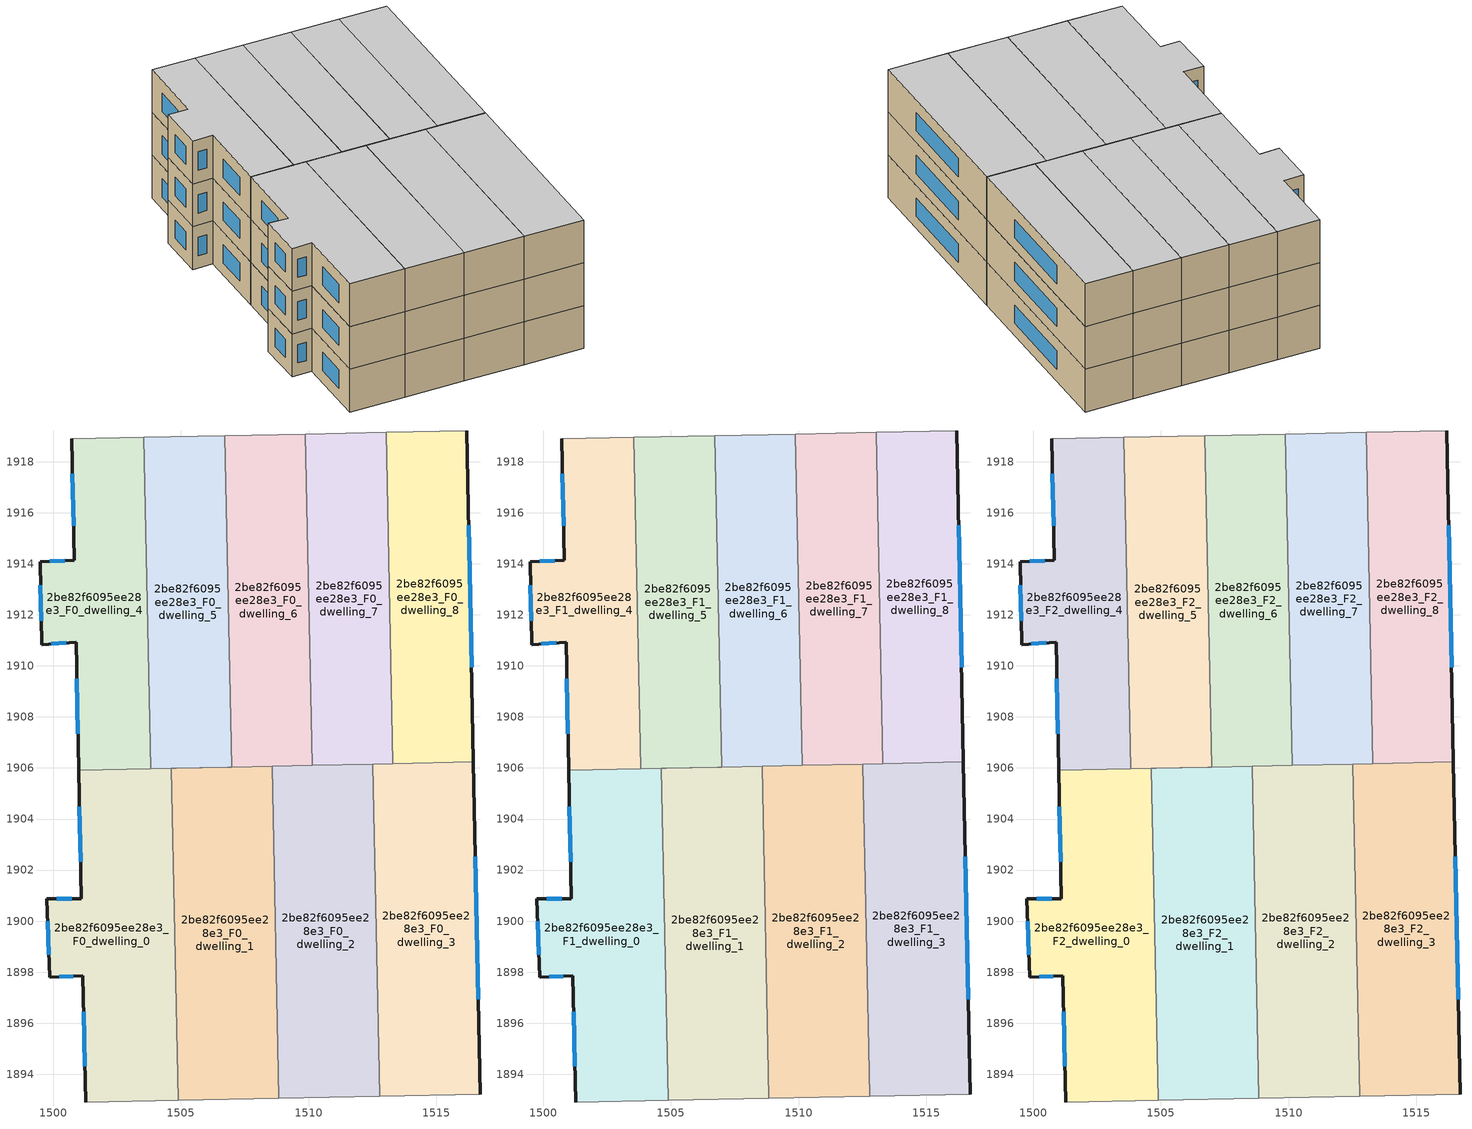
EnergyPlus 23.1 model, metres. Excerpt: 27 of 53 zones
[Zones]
2be82f6095ee28e3_F0_dwelling_0
 floor ground (EU_floor_Construction): 1506.82,1906.03 1504.62,1905.99 1504.9,1892.98 1501.26,1892.9 1501.16,1897.87 1499.85,1897.8 1499.75,1900.88 1501.1,1900.88 1500.99,1905.91 z0
 wall outside (EU_wall_Construction): 1500.99,1905.91 1501.1,1900.88 1499.75,1900.88 1499.85,1897.8 1501.16,1897.87 1501.26,1892.9 z0:3
 wall to 2be82f6095ee28e3_F0_dwelling_1 (EU_wall_Construction): 1504.9,1892.98 1504.62,1905.99 1506.82,1906.03 z0:3
 wall adiabatic (EU_wall_Construction): 1501.26,1892.9 1504.9,1892.98 z0:3
 wall to 2be82f6095ee28e3_F0_dwelling_5 (EU_wall_Construction): 1506.82,1906.03 1503.82,1905.97 z0:3
 wall to 2be82f6095ee28e3_F0_dwelling_4 (EU_wall_Construction): 1503.82,1905.97 1500.99,1905.91 z0:3
 window (EU_Window_Construction): 1500.71,1900.88 1500.13,1900.88 / 1501.02,1904.47 1501.07,1902.32 / 1501.19,1896.45 1501.23,1894.32 / 1500.23,1897.82 1500.79,1897.85 / 1499.78,1900 1499.82,1898.68 z0.86:2.14
2be82f6095ee28e3_F0_dwelling_1
 floor ground (EU_floor_Construction): 1508.57,1906.07 1508.84,1893.06 1504.9,1892.98 1504.62,1905.99 z0
 wall to 2be82f6095ee28e3_F0_dwelling_2 (EU_wall_Construction): 1508.84,1893.06 1508.57,1906.07 z0:3
 wall adiabatic (EU_wall_Construction): 1504.9,1892.98 1508.84,1893.06 z0:3
 wall to 2be82f6095ee28e3_F0_dwelling_6 (EU_wall_Construction): 1508.57,1906.07 1506.98,1906.04 z0:3
 wall to 2be82f6095ee28e3_F0_dwelling_5 (EU_wall_Construction): 1506.98,1906.04 1506.82,1906.03 z0:3
2be82f6095ee28e3_F0_dwelling_2
 floor ground (EU_floor_Construction): 1512.51,1906.15 1512.78,1893.14 1508.84,1893.06 1508.57,1906.07 z0
 wall to 2be82f6095ee28e3_F0_dwelling_3 (EU_wall_Construction): 1512.78,1893.14 1512.51,1906.15 z0:3
 wall adiabatic (EU_wall_Construction): 1508.84,1893.06 1512.78,1893.14 z0:3
 wall to 2be82f6095ee28e3_F0_dwelling_7 (EU_wall_Construction): 1512.51,1906.15 1510.14,1906.1 z0:3
 wall to 2be82f6095ee28e3_F0_dwelling_6 (EU_wall_Construction): 1510.14,1906.1 1508.57,1906.07 z0:3
2be82f6095ee28e3_F0_dwelling_3
 floor ground (EU_floor_Construction): 1516.46,1906.23 1516.72,1893.22 1512.78,1893.14 1512.51,1906.15 z0
 wall outside (EU_wall_Construction): 1516.72,1893.22 1516.46,1906.23 z0:3
 wall adiabatic (EU_wall_Construction): 1512.78,1893.14 1516.72,1893.22 z0:3
 wall to 2be82f6095ee28e3_F0_dwelling_8 (EU_wall_Construction): 1516.46,1906.23 1513.31,1906.17 z0:3
 wall to 2be82f6095ee28e3_F0_dwelling_7 (EU_wall_Construction): 1513.31,1906.17 1512.51,1906.15 z0:3
 window (EU_Window_Construction): 1516.64,1896.94 1516.53,1902.52 z0.86:2.14
2be82f6095ee28e3_F0_dwelling_4
 floor ground (EU_floor_Construction): 1503.55,1918.95 1503.82,1905.97 1500.99,1905.91 1500.89,1910.93 1499.54,1910.83 1499.48,1914.08 1500.82,1914.13 1500.72,1918.89 z0
 wall outside (EU_wall_Construction): 1500.72,1918.89 1500.82,1914.13 1499.48,1914.08 1499.54,1910.83 1500.89,1910.93 1500.99,1905.91 z0:3
 wall adiabatic (EU_wall_Construction): 1503.55,1918.95 1500.72,1918.89 z0:3
 wall to 2be82f6095ee28e3_F0_dwelling_5 (EU_wall_Construction): 1503.82,1905.97 1503.55,1918.95 z0:3
 window (EU_Window_Construction): 1499.49,1913.15 1499.52,1911.76 / 1500.44,1914.11 1499.86,1914.09 / 1500.75,1917.53 1500.79,1915.49 / 1500.92,1909.5 1500.96,1907.35 / 1499.93,1910.86 1500.5,1910.9 z0.86:2.14
2be82f6095ee28e3_F0_dwelling_5
 floor ground (EU_floor_Construction): 1506.71,1919.02 1506.98,1906.04 1503.82,1905.97 1503.55,1918.95 z0
 wall to 2be82f6095ee28e3_F0_dwelling_6 (EU_wall_Construction): 1506.98,1906.04 1506.71,1919.02 z0:3
 wall adiabatic (EU_wall_Construction): 1506.71,1919.02 1503.55,1918.95 z0:3
2be82f6095ee28e3_F0_dwelling_6
 floor ground (EU_floor_Construction): 1509.87,1919.08 1510.14,1906.1 1506.98,1906.04 1506.71,1919.02 z0
 wall to 2be82f6095ee28e3_F0_dwelling_7 (EU_wall_Construction): 1510.14,1906.1 1509.87,1919.08 z0:3
 wall adiabatic (EU_wall_Construction): 1509.87,1919.08 1506.71,1919.02 z0:3
2be82f6095ee28e3_F0_dwelling_7
 floor ground (EU_floor_Construction): 1513.04,1919.15 1513.31,1906.17 1510.14,1906.1 1509.87,1919.08 z0
 wall to 2be82f6095ee28e3_F0_dwelling_8 (EU_wall_Construction): 1513.31,1906.17 1513.04,1919.15 z0:3
 wall adiabatic (EU_wall_Construction): 1513.04,1919.15 1509.87,1919.08 z0:3
2be82f6095ee28e3_F0_dwelling_8
 floor ground (EU_floor_Construction): 1516.21,1919.21 1516.46,1906.23 1513.31,1906.17 1513.04,1919.15 z0
 wall outside (EU_wall_Construction): 1516.46,1906.23 1516.21,1919.21 z0:3
 wall adiabatic (EU_wall_Construction): 1516.21,1919.21 1513.04,1919.15 z0:3
 window (EU_Window_Construction): 1516.39,1909.94 1516.28,1915.5 z0.86:2.14
2be82f6095ee28e3_F1_dwelling_0
 floor to 2be82f6095ee28e3_F0_dwelling_0 (EU_floor_Construction): 1506.82,1906.03 1504.62,1905.99 1504.9,1892.98 1501.26,1892.9 1501.16,1897.87 1499.85,1897.8 1499.75,1900.88 1501.1,1900.88 1500.99,1905.91 z3
 wall outside (EU_wall_Construction): 1500.99,1905.91 1501.1,1900.88 1499.75,1900.88 1499.85,1897.8 1501.16,1897.87 1501.26,1892.9 z3:6
 wall to 2be82f6095ee28e3_F1_dwelling_1 (EU_wall_Construction): 1504.9,1892.98 1504.62,1905.99 1506.82,1906.03 z3:6
 wall adiabatic (EU_wall_Construction): 1501.26,1892.9 1504.9,1892.98 z3:6
 wall to 2be82f6095ee28e3_F1_dwelling_5 (EU_wall_Construction): 1506.82,1906.03 1503.82,1905.97 z3:6
 wall to 2be82f6095ee28e3_F1_dwelling_4 (EU_wall_Construction): 1503.82,1905.97 1500.99,1905.91 z3:6
 window (EU_Window_Construction): 1500.71,1900.88 1500.13,1900.88 / 1501.02,1904.47 1501.07,1902.32 / 1501.19,1896.45 1501.23,1894.32 / 1500.23,1897.82 1500.79,1897.85 / 1499.78,1900 1499.82,1898.68 z3.86:5.14
2be82f6095ee28e3_F1_dwelling_1
 floor to 2be82f6095ee28e3_F0_dwelling_1 (EU_floor_Construction): 1508.57,1906.07 1508.84,1893.06 1504.9,1892.98 1504.62,1905.99 z3
 wall to 2be82f6095ee28e3_F1_dwelling_2 (EU_wall_Construction): 1508.84,1893.06 1508.57,1906.07 z3:6
 wall adiabatic (EU_wall_Construction): 1504.9,1892.98 1508.84,1893.06 z3:6
 wall to 2be82f6095ee28e3_F1_dwelling_6 (EU_wall_Construction): 1508.57,1906.07 1506.98,1906.04 z3:6
 wall to 2be82f6095ee28e3_F1_dwelling_5 (EU_wall_Construction): 1506.98,1906.04 1506.82,1906.03 z3:6
2be82f6095ee28e3_F1_dwelling_2
 floor to 2be82f6095ee28e3_F0_dwelling_2 (EU_floor_Construction): 1512.51,1906.15 1512.78,1893.14 1508.84,1893.06 1508.57,1906.07 z3
 wall to 2be82f6095ee28e3_F1_dwelling_3 (EU_wall_Construction): 1512.78,1893.14 1512.51,1906.15 z3:6
 wall adiabatic (EU_wall_Construction): 1508.84,1893.06 1512.78,1893.14 z3:6
 wall to 2be82f6095ee28e3_F1_dwelling_7 (EU_wall_Construction): 1512.51,1906.15 1510.14,1906.1 z3:6
 wall to 2be82f6095ee28e3_F1_dwelling_6 (EU_wall_Construction): 1510.14,1906.1 1508.57,1906.07 z3:6
2be82f6095ee28e3_F1_dwelling_3
 floor to 2be82f6095ee28e3_F0_dwelling_3 (EU_floor_Construction): 1516.46,1906.23 1516.72,1893.22 1512.78,1893.14 1512.51,1906.15 z3
 wall outside (EU_wall_Construction): 1516.72,1893.22 1516.46,1906.23 z3:6
 wall adiabatic (EU_wall_Construction): 1512.78,1893.14 1516.72,1893.22 z3:6
 wall to 2be82f6095ee28e3_F1_dwelling_8 (EU_wall_Construction): 1516.46,1906.23 1513.31,1906.17 z3:6
 wall to 2be82f6095ee28e3_F1_dwelling_7 (EU_wall_Construction): 1513.31,1906.17 1512.51,1906.15 z3:6
 window (EU_Window_Construction): 1516.64,1896.94 1516.53,1902.52 z3.86:5.14
2be82f6095ee28e3_F1_dwelling_4
 floor to 2be82f6095ee28e3_F0_dwelling_4 (EU_floor_Construction): 1503.55,1918.95 1503.82,1905.97 1500.99,1905.91 1500.89,1910.93 1499.54,1910.83 1499.48,1914.08 1500.82,1914.13 1500.72,1918.89 z3
 wall outside (EU_wall_Construction): 1500.72,1918.89 1500.82,1914.13 1499.48,1914.08 1499.54,1910.83 1500.89,1910.93 1500.99,1905.91 z3:6
 wall adiabatic (EU_wall_Construction): 1503.55,1918.95 1500.72,1918.89 z3:6
 wall to 2be82f6095ee28e3_F1_dwelling_5 (EU_wall_Construction): 1503.82,1905.97 1503.55,1918.95 z3:6
 window (EU_Window_Construction): 1499.49,1913.15 1499.52,1911.76 / 1500.44,1914.11 1499.86,1914.09 / 1500.75,1917.53 1500.79,1915.49 / 1500.92,1909.5 1500.96,1907.35 / 1499.93,1910.86 1500.5,1910.9 z3.86:5.14
2be82f6095ee28e3_F1_dwelling_5
 floor to 2be82f6095ee28e3_F0_dwelling_5 (EU_floor_Construction): 1506.71,1919.02 1506.98,1906.04 1503.82,1905.97 1503.55,1918.95 z3
 wall to 2be82f6095ee28e3_F1_dwelling_6 (EU_wall_Construction): 1506.98,1906.04 1506.71,1919.02 z3:6
 wall adiabatic (EU_wall_Construction): 1506.71,1919.02 1503.55,1918.95 z3:6
2be82f6095ee28e3_F1_dwelling_6
 floor to 2be82f6095ee28e3_F0_dwelling_6 (EU_floor_Construction): 1509.87,1919.08 1510.14,1906.1 1506.98,1906.04 1506.71,1919.02 z3
 wall to 2be82f6095ee28e3_F1_dwelling_7 (EU_wall_Construction): 1510.14,1906.1 1509.87,1919.08 z3:6
 wall adiabatic (EU_wall_Construction): 1509.87,1919.08 1506.71,1919.02 z3:6
2be82f6095ee28e3_F1_dwelling_7
 floor to 2be82f6095ee28e3_F0_dwelling_7 (EU_floor_Construction): 1513.04,1919.15 1513.31,1906.17 1510.14,1906.1 1509.87,1919.08 z3
 wall to 2be82f6095ee28e3_F1_dwelling_8 (EU_wall_Construction): 1513.31,1906.17 1513.04,1919.15 z3:6
 wall adiabatic (EU_wall_Construction): 1513.04,1919.15 1509.87,1919.08 z3:6
2be82f6095ee28e3_F1_dwelling_8
 floor to 2be82f6095ee28e3_F0_dwelling_8 (EU_floor_Construction): 1516.21,1919.21 1516.46,1906.23 1513.31,1906.17 1513.04,1919.15 z3
 wall outside (EU_wall_Construction): 1516.46,1906.23 1516.21,1919.21 z3:6
 wall adiabatic (EU_wall_Construction): 1516.21,1919.21 1513.04,1919.15 z3:6
 window (EU_Window_Construction): 1516.39,1909.94 1516.28,1915.5 z3.86:5.14
2be82f6095ee28e3_F2_dwelling_0
 floor to 2be82f6095ee28e3_F1_dwelling_0 (EU_floor_Construction): 1506.82,1906.03 1504.62,1905.99 1504.9,1892.98 1501.26,1892.9 1501.16,1897.87 1499.85,1897.8 1499.75,1900.88 1501.1,1900.88 1500.99,1905.91 z6
 wall outside (EU_wall_Construction): 1500.99,1905.91 1501.1,1900.88 1499.75,1900.88 1499.85,1897.8 1501.16,1897.87 1501.26,1892.9 z6:9
 wall to 2be82f6095ee28e3_F2_dwelling_1 (EU_wall_Construction): 1504.9,1892.98 1504.62,1905.99 1506.82,1906.03 z6:9
 wall adiabatic (EU_wall_Construction): 1501.26,1892.9 1504.9,1892.98 z6:9
 wall to 2be82f6095ee28e3_F2_dwelling_5 (EU_wall_Construction): 1506.82,1906.03 1503.82,1905.97 z6:9
 wall to 2be82f6095ee28e3_F2_dwelling_4 (EU_wall_Construction): 1503.82,1905.97 1500.99,1905.91 z6:9
 window (EU_Window_Construction): 1500.71,1900.88 1500.13,1900.88 / 1501.02,1904.47 1501.07,1902.32 / 1501.19,1896.45 1501.23,1894.32 / 1500.23,1897.82 1500.79,1897.85 / 1499.78,1900 1499.82,1898.68 z6.86:8.14
 ceiling to 2be82f6095ee28e3_F3_dwelling_0 (EU_floor_Construction): 1504.9,1892.98 1504.62,1905.99 1506.82,1906.03 1500.99,1905.91 1501.1,1900.88 1499.75,1900.88 1499.85,1897.8 1501.16,1897.87 1501.26,1892.9 z9
2be82f6095ee28e3_F2_dwelling_1
 floor to 2be82f6095ee28e3_F1_dwelling_1 (EU_floor_Construction): 1508.57,1906.07 1508.84,1893.06 1504.9,1892.98 1504.62,1905.99 z6
 wall to 2be82f6095ee28e3_F2_dwelling_2 (EU_wall_Construction): 1508.84,1893.06 1508.57,1906.07 z6:9
 wall adiabatic (EU_wall_Construction): 1504.9,1892.98 1508.84,1893.06 z6:9
 wall to 2be82f6095ee28e3_F2_dwelling_6 (EU_wall_Construction): 1508.57,1906.07 1506.98,1906.04 z6:9
 wall to 2be82f6095ee28e3_F2_dwelling_5 (EU_wall_Construction): 1506.98,1906.04 1506.82,1906.03 z6:9
 ceiling to 2be82f6095ee28e3_F3_dwelling_1 (EU_floor_Construction): 1508.84,1893.06 1508.57,1906.07 1504.62,1905.99 1504.9,1892.98 z9
2be82f6095ee28e3_F2_dwelling_2
 floor to 2be82f6095ee28e3_F1_dwelling_2 (EU_floor_Construction): 1512.51,1906.15 1512.78,1893.14 1508.84,1893.06 1508.57,1906.07 z6
 wall to 2be82f6095ee28e3_F2_dwelling_3 (EU_wall_Construction): 1512.78,1893.14 1512.51,1906.15 z6:9
 wall adiabatic (EU_wall_Construction): 1508.84,1893.06 1512.78,1893.14 z6:9
 wall to 2be82f6095ee28e3_F2_dwelling_7 (EU_wall_Construction): 1512.51,1906.15 1510.14,1906.1 z6:9
 wall to 2be82f6095ee28e3_F2_dwelling_6 (EU_wall_Construction): 1510.14,1906.1 1508.57,1906.07 z6:9
 ceiling to 2be82f6095ee28e3_F3_dwelling_2 (EU_floor_Construction): 1512.78,1893.14 1512.51,1906.15 1508.57,1906.07 1508.84,1893.06 z9
2be82f6095ee28e3_F2_dwelling_3
 floor to 2be82f6095ee28e3_F1_dwelling_3 (EU_floor_Construction): 1516.46,1906.23 1516.72,1893.22 1512.78,1893.14 1512.51,1906.15 z6
 wall outside (EU_wall_Construction): 1516.72,1893.22 1516.46,1906.23 z6:9
 wall adiabatic (EU_wall_Construction): 1512.78,1893.14 1516.72,1893.22 z6:9
 wall to 2be82f6095ee28e3_F2_dwelling_8 (EU_wall_Construction): 1516.46,1906.23 1513.31,1906.17 z6:9
 wall to 2be82f6095ee28e3_F2_dwelling_7 (EU_wall_Construction): 1513.31,1906.17 1512.51,1906.15 z6:9
 window (EU_Window_Construction): 1516.64,1896.94 1516.53,1902.52 z6.86:8.14
 ceiling to 2be82f6095ee28e3_F3_dwelling_3 (EU_floor_Construction): 1516.72,1893.22 1516.46,1906.23 1512.51,1906.15 1512.78,1893.14 z9
2be82f6095ee28e3_F2_dwelling_4
 floor to 2be82f6095ee28e3_F1_dwelling_4 (EU_floor_Construction): 1503.55,1918.95 1503.82,1905.97 1500.99,1905.91 1500.89,1910.93 1499.54,1910.83 1499.48,1914.08 1500.82,1914.13 1500.72,1918.89 z6
 wall outside (EU_wall_Construction): 1500.72,1918.89 1500.82,1914.13 1499.48,1914.08 1499.54,1910.83 1500.89,1910.93 1500.99,1905.91 z6:9
 wall adiabatic (EU_wall_Construction): 1503.55,1918.95 1500.72,1918.89 z6:9
 wall to 2be82f6095ee28e3_F2_dwelling_5 (EU_wall_Construction): 1503.82,1905.97 1503.55,1918.95 z6:9
 window (EU_Window_Construction): 1499.49,1913.15 1499.52,1911.76 / 1500.44,1914.11 1499.86,1914.09 / 1500.75,1917.53 1500.79,1915.49 / 1500.92,1909.5 1500.96,1907.35 / 1499.93,1910.86 1500.5,1910.9 z6.86:8.14
 ceiling to 2be82f6095ee28e3_F3_dwelling_4 (EU_floor_Construction): 1503.82,1905.97 1503.55,1918.95 1500.72,1918.89 1500.82,1914.13 1499.48,1914.08 1499.54,1910.83 1500.89,1910.93 1500.99,1905.91 z9
2be82f6095ee28e3_F2_dwelling_5
 floor to 2be82f6095ee28e3_F1_dwelling_5 (EU_floor_Construction): 1506.71,1919.02 1506.98,1906.04 1503.82,1905.97 1503.55,1918.95 z6
 wall to 2be82f6095ee28e3_F2_dwelling_6 (EU_wall_Construction): 1506.98,1906.04 1506.71,1919.02 z6:9
 wall adiabatic (EU_wall_Construction): 1506.71,1919.02 1503.55,1918.95 z6:9
 ceiling to 2be82f6095ee28e3_F3_dwelling_5 (EU_floor_Construction): 1506.98,1906.04 1506.71,1919.02 1503.55,1918.95 1503.82,1905.97 z9
2be82f6095ee28e3_F2_dwelling_6
 floor to 2be82f6095ee28e3_F1_dwelling_6 (EU_floor_Construction): 1509.87,1919.08 1510.14,1906.1 1506.98,1906.04 1506.71,1919.02 z6
 wall to 2be82f6095ee28e3_F2_dwelling_7 (EU_wall_Construction): 1510.14,1906.1 1509.87,1919.08 z6:9
 wall adiabatic (EU_wall_Construction): 1509.87,1919.08 1506.71,1919.02 z6:9
 ceiling to 2be82f6095ee28e3_F3_dwelling_6 (EU_floor_Construction): 1510.14,1906.1 1509.87,1919.08 1506.71,1919.02 1506.98,1906.04 z9
2be82f6095ee28e3_F2_dwelling_7
 floor to 2be82f6095ee28e3_F1_dwelling_7 (EU_floor_Construction): 1513.04,1919.15 1513.31,1906.17 1510.14,1906.1 1509.87,1919.08 z6
 wall to 2be82f6095ee28e3_F2_dwelling_8 (EU_wall_Construction): 1513.31,1906.17 1513.04,1919.15 z6:9
 wall adiabatic (EU_wall_Construction): 1513.04,1919.15 1509.87,1919.08 z6:9
 ceiling to 2be82f6095ee28e3_F3_dwelling_7 (EU_floor_Construction): 1513.31,1906.17 1513.04,1919.15 1509.87,1919.08 1510.14,1906.1 z9
2be82f6095ee28e3_F2_dwelling_8
 floor to 2be82f6095ee28e3_F1_dwelling_8 (EU_floor_Construction): 1516.21,1919.21 1516.46,1906.23 1513.31,1906.17 1513.04,1919.15 z6
 wall outside (EU_wall_Construction): 1516.46,1906.23 1516.21,1919.21 z6:9
 wall adiabatic (EU_wall_Construction): 1516.21,1919.21 1513.04,1919.15 z6:9
 window (EU_Window_Construction): 1516.39,1909.94 1516.28,1915.5 z6.86:8.14
 ceiling to 2be82f6095ee28e3_F3_dwelling_8 (EU_floor_Construction): 1516.46,1906.23 1516.21,1919.21 1513.04,1919.15 1513.31,1906.17 z9
[Building]
EU S2 Campaign: North Axis=0; Terrain=City; Solar Distribution=FullExterior
[Site:Location]
Helsinki-Vantaa.AP: Latitude=60.317; Longitude=24.963; Time Zone=2; Elevation=54.6
[SizingPeriod:WeatherFileDays]
AnnualSizingPeriod: Begin Month=1; Begin Day of Month=1; End Month=12; End Day of Month=31; Day of Week for Start Day=Monday; Use Weather File Daylight Saving Period=No; Use Weather File Rain and Snow Indicators=No
[MATERIAL]
EU_InternalMass_Material: Roughness=MediumRough; Thickness=0.1; Conductivity=1; Density=1800; Specific Heat=900; Thermal Absorptance=0.9; Solar Absorptance=0.7; Visible Absorptance=0.7
[MATERIAL:NOMASS] Roughness=MediumRough; Thermal Absorptance=0.9; Solar Absorptance=0.7; Visible Absorptance=0.7
Name | Thermal Resistance
EU_wall_NoMass | 1.10183
EU_floor_NoMass | 1.70606
[WINDOWMATERIAL:SIMPLEGLAZINGSYSTEM]
EU_Window_SimpleGlazing: UFactor=3.11035; Solar Heat Gain Coefficient=0.8; Visible Transmittance=0.8
[CONSTRUCTION]
EU_wall_Construction: EU_wall_NoMass
EU_floor_Construction: EU_floor_NoMass
EU_Window_Construction: EU_Window_SimpleGlazing
EU_InternalMass_Construction: EU_InternalMass_Material
[ZONE] Type=1; Multiplier=1; Ceiling Height=autocalculate; Floor Area=autocalculate; Part of Total Floor Area=Yes
Name | Volume
2be82f6095ee28e3_F0_dwelling_0; 2be82f6095ee28e3_F1_dwelling_0; 2be82f6095ee28e3_F2_dwelling_0 | 153.947
2be82f6095ee28e3_F0_dwelling_1; 2be82f6095ee28e3_F1_dwelling_1; 2be82f6095ee28e3_F2_dwelling_1; 2be82f6095ee28e3_F0_dwelling_2; 2be82f6095ee28e3_F1_dwelling_2; 2be82f6095ee28e3_F2_dwelling_2 | 153.962
2be82f6095ee28e3_F0_dwelling_3; 2be82f6095ee28e3_F1_dwelling_3; 2be82f6095ee28e3_F2_dwelling_3 | 153.961
2be82f6095ee28e3_F0_dwelling_4; 2be82f6095ee28e3_F1_dwelling_4; 2be82f6095ee28e3_F2_dwelling_4 | 123.173
2be82f6095ee28e3_F0_dwelling_5; 2be82f6095ee28e3_F1_dwelling_5; 2be82f6095ee28e3_F2_dwelling_5; 2be82f6095ee28e3_F0_dwelling_6; 2be82f6095ee28e3_F1_dwelling_6; 2be82f6095ee28e3_F2_dwelling_6 | 123.167
2be82f6095ee28e3_F0_dwelling_7; 2be82f6095ee28e3_F1_dwelling_7; 2be82f6095ee28e3_F2_dwelling_7 | 123.163
2be82f6095ee28e3_F0_dwelling_8; 2be82f6095ee28e3_F1_dwelling_8; 2be82f6095ee28e3_F2_dwelling_8 | 123.186
[INTERNALMASS] Construction=EU_InternalMass_Construction
Name | Zone or ZoneList | Surface Area
2be82f6095ee28e3_F0_dwelling_0_EU_InternalMass | 2be82f6095ee28e3_F0_dwelling_0 | 51.3167
2be82f6095ee28e3_F0_dwelling_1_EU_InternalMass | 2be82f6095ee28e3_F0_dwelling_1 | 51.3207
2be82f6095ee28e3_F0_dwelling_2_EU_InternalMass | 2be82f6095ee28e3_F0_dwelling_2 | 51.3207
2be82f6095ee28e3_F0_dwelling_3_EU_InternalMass | 2be82f6095ee28e3_F0_dwelling_3 | 51.32
2be82f6095ee28e3_F0_dwelling_4_EU_InternalMass | 2be82f6095ee28e3_F0_dwelling_4 | 41.0574
2be82f6095ee28e3_F0_dwelling_5_EU_InternalMass | 2be82f6095ee28e3_F0_dwelling_5 | 41.0557
2be82f6095ee28e3_F0_dwelling_6_EU_InternalMass | 2be82f6095ee28e3_F0_dwelling_6 | 41.0557
2be82f6095ee28e3_F0_dwelling_7_EU_InternalMass | 2be82f6095ee28e3_F0_dwelling_7 | 41.0543
2be82f6095ee28e3_F0_dwelling_8_EU_InternalMass | 2be82f6095ee28e3_F0_dwelling_8 | 41.0617
2be82f6095ee28e3_F1_dwelling_0_EU_InternalMass | 2be82f6095ee28e3_F1_dwelling_0 | 51.3167
2be82f6095ee28e3_F1_dwelling_1_EU_InternalMass | 2be82f6095ee28e3_F1_dwelling_1 | 51.3207
2be82f6095ee28e3_F1_dwelling_2_EU_InternalMass | 2be82f6095ee28e3_F1_dwelling_2 | 51.3207
2be82f6095ee28e3_F1_dwelling_3_EU_InternalMass | 2be82f6095ee28e3_F1_dwelling_3 | 51.32
2be82f6095ee28e3_F1_dwelling_4_EU_InternalMass | 2be82f6095ee28e3_F1_dwelling_4 | 41.0574
2be82f6095ee28e3_F1_dwelling_5_EU_InternalMass | 2be82f6095ee28e3_F1_dwelling_5 | 41.0557
2be82f6095ee28e3_F1_dwelling_6_EU_InternalMass | 2be82f6095ee28e3_F1_dwelling_6 | 41.0557
2be82f6095ee28e3_F1_dwelling_7_EU_InternalMass | 2be82f6095ee28e3_F1_dwelling_7 | 41.0543
2be82f6095ee28e3_F1_dwelling_8_EU_InternalMass | 2be82f6095ee28e3_F1_dwelling_8 | 41.0617
2be82f6095ee28e3_F2_dwelling_0_EU_InternalMass | 2be82f6095ee28e3_F2_dwelling_0 | 51.3167
2be82f6095ee28e3_F2_dwelling_1_EU_InternalMass | 2be82f6095ee28e3_F2_dwelling_1 | 51.3207
2be82f6095ee28e3_F2_dwelling_2_EU_InternalMass | 2be82f6095ee28e3_F2_dwelling_2 | 51.3207
2be82f6095ee28e3_F2_dwelling_3_EU_InternalMass | 2be82f6095ee28e3_F2_dwelling_3 | 51.32
2be82f6095ee28e3_F2_dwelling_4_EU_InternalMass | 2be82f6095ee28e3_F2_dwelling_4 | 41.0574
2be82f6095ee28e3_F2_dwelling_5_EU_InternalMass | 2be82f6095ee28e3_F2_dwelling_5 | 41.0557
2be82f6095ee28e3_F2_dwelling_6_EU_InternalMass | 2be82f6095ee28e3_F2_dwelling_6 | 41.0557
2be82f6095ee28e3_F2_dwelling_7_EU_InternalMass | 2be82f6095ee28e3_F2_dwelling_7 | 41.0543
2be82f6095ee28e3_F2_dwelling_8_EU_InternalMass | 2be82f6095ee28e3_F2_dwelling_8 | 41.0617
[OTHEREQUIPMENT] Fuel Type=Electricity; Design Level Calculation Method=Watts/Area; Power per Zone Floor Area=1; Fraction Latent=0; Fraction Radiant=0; Fraction Lost=0; Carbon Dioxide Generation Rate=0; EndUse Subcategory=EU_Step8_InternalGains
Name | Zone or ZoneList or Space or SpaceList | Schedule
EU_Step8_InternalGain_2be82f6095ee28e3_F0_dwelling_0_f000 | 2be82f6095ee28e3_F0_dwelling_0 | EU_Step8_GainSchedule_2be82f6095ee28e3_F0_dwelling_0_f000
EU_Step8_InternalGain_2be82f6095ee28e3_F0_dwelling_1_f000 | 2be82f6095ee28e3_F0_dwelling_1 | EU_Step8_GainSchedule_2be82f6095ee28e3_F0_dwelling_1_f000
EU_Step8_InternalGain_2be82f6095ee28e3_F0_dwelling_2_f000 | 2be82f6095ee28e3_F0_dwelling_2 | EU_Step8_GainSchedule_2be82f6095ee28e3_F0_dwelling_2_f000
EU_Step8_InternalGain_2be82f6095ee28e3_F0_dwelling_3_f000 | 2be82f6095ee28e3_F0_dwelling_3 | EU_Step8_GainSchedule_2be82f6095ee28e3_F0_dwelling_3_f000
EU_Step8_InternalGain_2be82f6095ee28e3_F0_dwelling_4_f000 | 2be82f6095ee28e3_F0_dwelling_4 | EU_Step8_GainSchedule_2be82f6095ee28e3_F0_dwelling_4_f000
EU_Step8_InternalGain_2be82f6095ee28e3_F0_dwelling_5_f000 | 2be82f6095ee28e3_F0_dwelling_5 | EU_Step8_GainSchedule_2be82f6095ee28e3_F0_dwelling_5_f000
EU_Step8_InternalGain_2be82f6095ee28e3_F0_dwelling_6_f000 | 2be82f6095ee28e3_F0_dwelling_6 | EU_Step8_GainSchedule_2be82f6095ee28e3_F0_dwelling_6_f000
EU_Step8_InternalGain_2be82f6095ee28e3_F0_dwelling_7_f000 | 2be82f6095ee28e3_F0_dwelling_7 | EU_Step8_GainSchedule_2be82f6095ee28e3_F0_dwelling_7_f000
EU_Step8_InternalGain_2be82f6095ee28e3_F0_dwelling_8_f000 | 2be82f6095ee28e3_F0_dwelling_8 | EU_Step8_GainSchedule_2be82f6095ee28e3_F0_dwelling_8_f000
EU_Step8_InternalGain_2be82f6095ee28e3_F1_dwelling_0_f000 | 2be82f6095ee28e3_F1_dwelling_0 | EU_Step8_GainSchedule_2be82f6095ee28e3_F1_dwelling_0_f000
EU_Step8_InternalGain_2be82f6095ee28e3_F1_dwelling_1_f000 | 2be82f6095ee28e3_F1_dwelling_1 | EU_Step8_GainSchedule_2be82f6095ee28e3_F1_dwelling_1_f000
EU_Step8_InternalGain_2be82f6095ee28e3_F1_dwelling_2_f000 | 2be82f6095ee28e3_F1_dwelling_2 | EU_Step8_GainSchedule_2be82f6095ee28e3_F1_dwelling_2_f000
EU_Step8_InternalGain_2be82f6095ee28e3_F1_dwelling_3_f000 | 2be82f6095ee28e3_F1_dwelling_3 | EU_Step8_GainSchedule_2be82f6095ee28e3_F1_dwelling_3_f000
EU_Step8_InternalGain_2be82f6095ee28e3_F1_dwelling_4_f000 | 2be82f6095ee28e3_F1_dwelling_4 | EU_Step8_GainSchedule_2be82f6095ee28e3_F1_dwelling_4_f000
EU_Step8_InternalGain_2be82f6095ee28e3_F1_dwelling_5_f000 | 2be82f6095ee28e3_F1_dwelling_5 | EU_Step8_GainSchedule_2be82f6095ee28e3_F1_dwelling_5_f000
EU_Step8_InternalGain_2be82f6095ee28e3_F1_dwelling_6_f000 | 2be82f6095ee28e3_F1_dwelling_6 | EU_Step8_GainSchedule_2be82f6095ee28e3_F1_dwelling_6_f000
EU_Step8_InternalGain_2be82f6095ee28e3_F1_dwelling_7_f000 | 2be82f6095ee28e3_F1_dwelling_7 | EU_Step8_GainSchedule_2be82f6095ee28e3_F1_dwelling_7_f000
EU_Step8_InternalGain_2be82f6095ee28e3_F1_dwelling_8_f000 | 2be82f6095ee28e3_F1_dwelling_8 | EU_Step8_GainSchedule_2be82f6095ee28e3_F1_dwelling_8_f000
EU_Step8_InternalGain_2be82f6095ee28e3_F2_dwelling_0_f000 | 2be82f6095ee28e3_F2_dwelling_0 | EU_Step8_GainSchedule_2be82f6095ee28e3_F2_dwelling_0_f000
EU_Step8_InternalGain_2be82f6095ee28e3_F2_dwelling_1_f000 | 2be82f6095ee28e3_F2_dwelling_1 | EU_Step8_GainSchedule_2be82f6095ee28e3_F2_dwelling_1_f000
EU_Step8_InternalGain_2be82f6095ee28e3_F2_dwelling_2_f000 | 2be82f6095ee28e3_F2_dwelling_2 | EU_Step8_GainSchedule_2be82f6095ee28e3_F2_dwelling_2_f000
EU_Step8_InternalGain_2be82f6095ee28e3_F2_dwelling_3_f000 | 2be82f6095ee28e3_F2_dwelling_3 | EU_Step8_GainSchedule_2be82f6095ee28e3_F2_dwelling_3_f000
EU_Step8_InternalGain_2be82f6095ee28e3_F2_dwelling_4_f000 | 2be82f6095ee28e3_F2_dwelling_4 | EU_Step8_GainSchedule_2be82f6095ee28e3_F2_dwelling_4_f000
EU_Step8_InternalGain_2be82f6095ee28e3_F2_dwelling_5_f000 | 2be82f6095ee28e3_F2_dwelling_5 | EU_Step8_GainSchedule_2be82f6095ee28e3_F2_dwelling_5_f000
EU_Step8_InternalGain_2be82f6095ee28e3_F2_dwelling_6_f000 | 2be82f6095ee28e3_F2_dwelling_6 | EU_Step8_GainSchedule_2be82f6095ee28e3_F2_dwelling_6_f000
EU_Step8_InternalGain_2be82f6095ee28e3_F2_dwelling_7_f000 | 2be82f6095ee28e3_F2_dwelling_7 | EU_Step8_GainSchedule_2be82f6095ee28e3_F2_dwelling_7_f000
EU_Step8_InternalGain_2be82f6095ee28e3_F2_dwelling_8_f000 | 2be82f6095ee28e3_F2_dwelling_8 | EU_Step8_GainSchedule_2be82f6095ee28e3_F2_dwelling_8_f000
[ZONEVENTILATION:DESIGNFLOWRATE] Schedule=EU_AlwaysOn; Design Flow Rate Calculation Method=AirChanges/Hour; Air Changes per Hour=0.756316; Ventilation Type=Natural; Fan Pressure Rise=0; Fan Total Efficiency=1; Constant Term Coefficient=1; Temperature Term Coefficient=0; Velocity Term Coefficient=0; Velocity Squared Term Coefficient=0; Minimum Indoor Temperature=-100; Maximum Indoor Temperature=100; Delta Temperature=-100; Minimum Outdoor Temperature=-100; Maximum Outdoor Temperature=100; Maximum Wind Speed=40
Name | Zone or ZoneList or Space or SpaceList
EU_ConstantAir_2be82f6095ee28e3_F0_dwelling_0 | 2be82f6095ee28e3_F0_dwelling_0
EU_ConstantAir_2be82f6095ee28e3_F0_dwelling_1 | 2be82f6095ee28e3_F0_dwelling_1
EU_ConstantAir_2be82f6095ee28e3_F0_dwelling_2 | 2be82f6095ee28e3_F0_dwelling_2
EU_ConstantAir_2be82f6095ee28e3_F0_dwelling_3 | 2be82f6095ee28e3_F0_dwelling_3
EU_ConstantAir_2be82f6095ee28e3_F0_dwelling_4 | 2be82f6095ee28e3_F0_dwelling_4
EU_ConstantAir_2be82f6095ee28e3_F0_dwelling_5 | 2be82f6095ee28e3_F0_dwelling_5
EU_ConstantAir_2be82f6095ee28e3_F0_dwelling_6 | 2be82f6095ee28e3_F0_dwelling_6
EU_ConstantAir_2be82f6095ee28e3_F0_dwelling_7 | 2be82f6095ee28e3_F0_dwelling_7
EU_ConstantAir_2be82f6095ee28e3_F0_dwelling_8 | 2be82f6095ee28e3_F0_dwelling_8
EU_ConstantAir_2be82f6095ee28e3_F1_dwelling_0 | 2be82f6095ee28e3_F1_dwelling_0
EU_ConstantAir_2be82f6095ee28e3_F1_dwelling_1 | 2be82f6095ee28e3_F1_dwelling_1
EU_ConstantAir_2be82f6095ee28e3_F1_dwelling_2 | 2be82f6095ee28e3_F1_dwelling_2
EU_ConstantAir_2be82f6095ee28e3_F1_dwelling_3 | 2be82f6095ee28e3_F1_dwelling_3
EU_ConstantAir_2be82f6095ee28e3_F1_dwelling_4 | 2be82f6095ee28e3_F1_dwelling_4
EU_ConstantAir_2be82f6095ee28e3_F1_dwelling_5 | 2be82f6095ee28e3_F1_dwelling_5
EU_ConstantAir_2be82f6095ee28e3_F1_dwelling_6 | 2be82f6095ee28e3_F1_dwelling_6
EU_ConstantAir_2be82f6095ee28e3_F1_dwelling_7 | 2be82f6095ee28e3_F1_dwelling_7
EU_ConstantAir_2be82f6095ee28e3_F1_dwelling_8 | 2be82f6095ee28e3_F1_dwelling_8
EU_ConstantAir_2be82f6095ee28e3_F2_dwelling_0 | 2be82f6095ee28e3_F2_dwelling_0
EU_ConstantAir_2be82f6095ee28e3_F2_dwelling_1 | 2be82f6095ee28e3_F2_dwelling_1
EU_ConstantAir_2be82f6095ee28e3_F2_dwelling_2 | 2be82f6095ee28e3_F2_dwelling_2
EU_ConstantAir_2be82f6095ee28e3_F2_dwelling_3 | 2be82f6095ee28e3_F2_dwelling_3
EU_ConstantAir_2be82f6095ee28e3_F2_dwelling_4 | 2be82f6095ee28e3_F2_dwelling_4
EU_ConstantAir_2be82f6095ee28e3_F2_dwelling_5 | 2be82f6095ee28e3_F2_dwelling_5
EU_ConstantAir_2be82f6095ee28e3_F2_dwelling_6 | 2be82f6095ee28e3_F2_dwelling_6
EU_ConstantAir_2be82f6095ee28e3_F2_dwelling_7 | 2be82f6095ee28e3_F2_dwelling_7
EU_ConstantAir_2be82f6095ee28e3_F2_dwelling_8 | 2be82f6095ee28e3_F2_dwelling_8
[HVACTEMPLATE:THERMOSTAT] Constant Heating Setpoint=20; Constant Cooling Setpoint=50
EU_HeatOnly_2be82f6095ee28e3_F0_dwelling_0; EU_HeatOnly_2be82f6095ee28e3_F0_dwelling_1; EU_HeatOnly_2be82f6095ee28e3_F0_dwelling_2; EU_HeatOnly_2be82f6095ee28e3_F0_dwelling_3; EU_HeatOnly_2be82f6095ee28e3_F0_dwelling_4; EU_HeatOnly_2be82f6095ee28e3_F0_dwelling_5; EU_HeatOnly_2be82f6095ee28e3_F0_dwelling_6; EU_HeatOnly_2be82f6095ee28e3_F0_dwelling_7; EU_HeatOnly_2be82f6095ee28e3_F0_dwelling_8; EU_HeatOnly_2be82f6095ee28e3_F1_dwelling_0; EU_HeatOnly_2be82f6095ee28e3_F1_dwelling_1; EU_HeatOnly_2be82f6095ee28e3_F1_dwelling_2; EU_HeatOnly_2be82f6095ee28e3_F1_dwelling_3; EU_HeatOnly_2be82f6095ee28e3_F1_dwelling_4; EU_HeatOnly_2be82f6095ee28e3_F1_dwelling_5; EU_HeatOnly_2be82f6095ee28e3_F1_dwelling_6; EU_HeatOnly_2be82f6095ee28e3_F1_dwelling_7; EU_HeatOnly_2be82f6095ee28e3_F1_dwelling_8; EU_HeatOnly_2be82f6095ee28e3_F2_dwelling_0; EU_HeatOnly_2be82f6095ee28e3_F2_dwelling_1; EU_HeatOnly_2be82f6095ee28e3_F2_dwelling_2; EU_HeatOnly_2be82f6095ee28e3_F2_dwelling_3; EU_HeatOnly_2be82f6095ee28e3_F2_dwelling_4; EU_HeatOnly_2be82f6095ee28e3_F2_dwelling_5; EU_HeatOnly_2be82f6095ee28e3_F2_dwelling_6; EU_HeatOnly_2be82f6095ee28e3_F2_dwelling_7; EU_HeatOnly_2be82f6095ee28e3_F2_dwelling_8; EU_HeatOnly_2be82f6095ee28e3_F3_dwelling_0; EU_HeatOnly_2be82f6095ee28e3_F3_dwelling_1; EU_HeatOnly_2be82f6095ee28e3_F3_dwelling_2; EU_HeatOnly_2be82f6095ee28e3_F3_dwelling_3; EU_HeatOnly_2be82f6095ee28e3_F3_dwelling_4; EU_HeatOnly_2be82f6095ee28e3_F3_dwelling_5; EU_HeatOnly_2be82f6095ee28e3_F3_dwelling_6; EU_HeatOnly_2be82f6095ee28e3_F3_dwelling_7; EU_HeatOnly_2be82f6095ee28e3_F3_dwelling_8; EU_HeatOnly_2be82f6095ee28e3_F4_dwelling_0; EU_HeatOnly_2be82f6095ee28e3_F4_dwelling_1; EU_HeatOnly_2be82f6095ee28e3_F4_dwelling_2; EU_HeatOnly_2be82f6095ee28e3_F4_dwelling_3; EU_HeatOnly_2be82f6095ee28e3_F4_dwelling_4; EU_HeatOnly_2be82f6095ee28e3_F4_dwelling_5; EU_HeatOnly_2be82f6095ee28e3_F4_dwelling_6; EU_HeatOnly_2be82f6095ee28e3_F4_dwelling_7; EU_HeatOnly_2be82f6095ee28e3_F4_dwelling_8; EU_HeatOnly_2be82f6095ee28e3_F5_dwelling_0; EU_HeatOnly_2be82f6095ee28e3_F5_dwelling_1; EU_HeatOnly_2be82f6095ee28e3_F5_dwelling_2; EU_HeatOnly_2be82f6095ee28e3_F5_dwelling_3; EU_HeatOnly_2be82f6095ee28e3_F5_dwelling_4; EU_HeatOnly_2be82f6095ee28e3_F5_dwelling_5; EU_HeatOnly_2be82f6095ee28e3_F5_dwelling_6; EU_HeatOnly_2be82f6095ee28e3_F5_dwelling_7
[HVACTEMPLATE:ZONE:IDEALLOADSAIRSYSTEM] System Availability Schedule=EU_AlwaysOn; Maximum Heating Supply Air Temperature=50; Minimum Cooling Supply Air Temperature=13; Maximum Heating Supply Air Humidity Ratio=0.0156; Minimum Cooling Supply Air Humidity Ratio=0.0077; Heating Limit=NoLimit; Cooling Limit=NoLimit; Heating Availability Schedule=EU_AlwaysOn; Cooling Availability Schedule=EU_CoolingOff; Dehumidification Control Type=ConstantSensibleHeatRatio; Cooling Sensible Heat Ratio=0.7; Dehumidification Setpoint=60; Humidification Control Type=None; Humidification Setpoint=30; Outdoor Air Method=None; Outdoor Air Flow Rate per Person=0.00944; Outdoor Air Flow Rate per Zone Floor Area=0; Outdoor Air Flow Rate per Zone=0; Demand Controlled Ventilation Type=None; Outdoor Air Economizer Type=NoEconomizer; Heat Recovery Type=None; Sensible Heat Recovery Effectiveness=0.7; Latent Heat Recovery Effectiveness=0.65
Name | Template Thermostat
2be82f6095ee28e3_F0_dwelling_0 | EU_HeatOnly_2be82f6095ee28e3_F0_dwelling_0
2be82f6095ee28e3_F0_dwelling_1 | EU_HeatOnly_2be82f6095ee28e3_F0_dwelling_1
2be82f6095ee28e3_F0_dwelling_2 | EU_HeatOnly_2be82f6095ee28e3_F0_dwelling_2
2be82f6095ee28e3_F0_dwelling_3 | EU_HeatOnly_2be82f6095ee28e3_F0_dwelling_3
2be82f6095ee28e3_F0_dwelling_4 | EU_HeatOnly_2be82f6095ee28e3_F0_dwelling_4
2be82f6095ee28e3_F0_dwelling_5 | EU_HeatOnly_2be82f6095ee28e3_F0_dwelling_5
2be82f6095ee28e3_F0_dwelling_6 | EU_HeatOnly_2be82f6095ee28e3_F0_dwelling_6
2be82f6095ee28e3_F0_dwelling_7 | EU_HeatOnly_2be82f6095ee28e3_F0_dwelling_7
2be82f6095ee28e3_F0_dwelling_8 | EU_HeatOnly_2be82f6095ee28e3_F0_dwelling_8
2be82f6095ee28e3_F1_dwelling_0 | EU_HeatOnly_2be82f6095ee28e3_F1_dwelling_0
2be82f6095ee28e3_F1_dwelling_1 | EU_HeatOnly_2be82f6095ee28e3_F1_dwelling_1
2be82f6095ee28e3_F1_dwelling_2 | EU_HeatOnly_2be82f6095ee28e3_F1_dwelling_2
2be82f6095ee28e3_F1_dwelling_3 | EU_HeatOnly_2be82f6095ee28e3_F1_dwelling_3
2be82f6095ee28e3_F1_dwelling_4 | EU_HeatOnly_2be82f6095ee28e3_F1_dwelling_4
2be82f6095ee28e3_F1_dwelling_5 | EU_HeatOnly_2be82f6095ee28e3_F1_dwelling_5
2be82f6095ee28e3_F1_dwelling_6 | EU_HeatOnly_2be82f6095ee28e3_F1_dwelling_6
2be82f6095ee28e3_F1_dwelling_7 | EU_HeatOnly_2be82f6095ee28e3_F1_dwelling_7
2be82f6095ee28e3_F1_dwelling_8 | EU_HeatOnly_2be82f6095ee28e3_F1_dwelling_8
2be82f6095ee28e3_F2_dwelling_0 | EU_HeatOnly_2be82f6095ee28e3_F2_dwelling_0
2be82f6095ee28e3_F2_dwelling_1 | EU_HeatOnly_2be82f6095ee28e3_F2_dwelling_1
2be82f6095ee28e3_F2_dwelling_2 | EU_HeatOnly_2be82f6095ee28e3_F2_dwelling_2
2be82f6095ee28e3_F2_dwelling_3 | EU_HeatOnly_2be82f6095ee28e3_F2_dwelling_3
2be82f6095ee28e3_F2_dwelling_4 | EU_HeatOnly_2be82f6095ee28e3_F2_dwelling_4
2be82f6095ee28e3_F2_dwelling_5 | EU_HeatOnly_2be82f6095ee28e3_F2_dwelling_5
2be82f6095ee28e3_F2_dwelling_6 | EU_HeatOnly_2be82f6095ee28e3_F2_dwelling_6
2be82f6095ee28e3_F2_dwelling_7 | EU_HeatOnly_2be82f6095ee28e3_F2_dwelling_7
2be82f6095ee28e3_F2_dwelling_8 | EU_HeatOnly_2be82f6095ee28e3_F2_dwelling_8
[SIZING:ZONE] Zone Cooling Design Supply Air Temperature Input Method=SupplyAirTemperature; Zone Cooling Design Supply Air Temperature=13; Zone Heating Design Supply Air Temperature Input Method=SupplyAirTemperature; Zone Heating Design Supply Air Temperature=50; Zone Cooling Design Supply Air Humidity Ratio=0.008; Zone Heating Design Supply Air Humidity Ratio=0.008; Cooling Design Air Flow Method=DesignDay; Cooling Design Air Flow Rate=0; Cooling Minimum Air Flow per Zone Floor Area=0.000762; Cooling Minimum Air Flow=0; Cooling Minimum Air Flow Fraction=0.2; Heating Design Air Flow Method=DesignDay; Heating Design Air Flow Rate=0; Heating Maximum Air Flow per Zone Floor Area=0.002032; Heating Maximum Air Flow=0.141576; Heating Maximum Air Flow Fraction=0.3; Account for Dedicated Outdoor Air System=No; Dedicated Outdoor Air System Control Strategy=NeutralSupplyAir; Dedicated Outdoor Air Low Setpoint Temperature for Design=autosize; Dedicated Outdoor Air High Setpoint Temperature for Design=autosize; Zone Load Sizing Method=Sensible Load Only No Latent Load; Zone Latent Cooling Design Supply Air Humidity Ratio Input Method=HumidityRatioDifference; Zone Cooling Design Supply Air Humidity Ratio Difference=0.005; Zone Latent Heating Design Supply Air Humidity Ratio Input Method=HumidityRatioDifference; Zone Humidification Design Supply Air Humidity Ratio Difference=0.005
2be82f6095ee28e3_F0_dwelling_0; 2be82f6095ee28e3_F0_dwelling_1; 2be82f6095ee28e3_F0_dwelling_2; 2be82f6095ee28e3_F0_dwelling_3; 2be82f6095ee28e3_F0_dwelling_4; 2be82f6095ee28e3_F0_dwelling_5; 2be82f6095ee28e3_F0_dwelling_6; 2be82f6095ee28e3_F0_dwelling_7; 2be82f6095ee28e3_F0_dwelling_8; 2be82f6095ee28e3_F1_dwelling_0; 2be82f6095ee28e3_F1_dwelling_1; 2be82f6095ee28e3_F1_dwelling_2; 2be82f6095ee28e3_F1_dwelling_3; 2be82f6095ee28e3_F1_dwelling_4; 2be82f6095ee28e3_F1_dwelling_5; 2be82f6095ee28e3_F1_dwelling_6; 2be82f6095ee28e3_F1_dwelling_7; 2be82f6095ee28e3_F1_dwelling_8; 2be82f6095ee28e3_F2_dwelling_0; 2be82f6095ee28e3_F2_dwelling_1; 2be82f6095ee28e3_F2_dwelling_2; 2be82f6095ee28e3_F2_dwelling_3; 2be82f6095ee28e3_F2_dwelling_4; 2be82f6095ee28e3_F2_dwelling_5; 2be82f6095ee28e3_F2_dwelling_6; 2be82f6095ee28e3_F2_dwelling_7; 2be82f6095ee28e3_F2_dwelling_8
[SCHEDULE:CONSTANT]
Name | Hourly Value
EU_AlwaysOn | 1
EU_CoolingOff | 0
[SCHEDULE:FILE] Column Number=1; Rows to Skip at Top=0; Number of Hours of Data=8760; Column Separator=Comma; Interpolate to Timestep=No; Minutes per Item=60; Adjust Schedule for Daylight Savings=Yes
Name | File
EU_Step8_GainSchedule_2be82f6095ee28e3_F0_dwelling_0_f000 | ../../schedules/2be82f6095ee28e3/2be82f6095ee28e3_F0_dwelling_0_f000_gain.csv
EU_Step8_GainSchedule_2be82f6095ee28e3_F0_dwelling_1_f000 | ../../schedules/2be82f6095ee28e3/2be82f6095ee28e3_F0_dwelling_1_f000_gain.csv
EU_Step8_GainSchedule_2be82f6095ee28e3_F0_dwelling_2_f000 | ../../schedules/2be82f6095ee28e3/2be82f6095ee28e3_F0_dwelling_2_f000_gain.csv
EU_Step8_GainSchedule_2be82f6095ee28e3_F0_dwelling_3_f000 | ../../schedules/2be82f6095ee28e3/2be82f6095ee28e3_F0_dwelling_3_f000_gain.csv
EU_Step8_GainSchedule_2be82f6095ee28e3_F0_dwelling_4_f000 | ../../schedules/2be82f6095ee28e3/2be82f6095ee28e3_F0_dwelling_4_f000_gain.csv
EU_Step8_GainSchedule_2be82f6095ee28e3_F0_dwelling_5_f000 | ../../schedules/2be82f6095ee28e3/2be82f6095ee28e3_F0_dwelling_5_f000_gain.csv
EU_Step8_GainSchedule_2be82f6095ee28e3_F0_dwelling_6_f000 | ../../schedules/2be82f6095ee28e3/2be82f6095ee28e3_F0_dwelling_6_f000_gain.csv
EU_Step8_GainSchedule_2be82f6095ee28e3_F0_dwelling_7_f000 | ../../schedules/2be82f6095ee28e3/2be82f6095ee28e3_F0_dwelling_7_f000_gain.csv
EU_Step8_GainSchedule_2be82f6095ee28e3_F0_dwelling_8_f000 | ../../schedules/2be82f6095ee28e3/2be82f6095ee28e3_F0_dwelling_8_f000_gain.csv
EU_Step8_GainSchedule_2be82f6095ee28e3_F1_dwelling_0_f000 | ../../schedules/2be82f6095ee28e3/2be82f6095ee28e3_F1_dwelling_0_f000_gain.csv
EU_Step8_GainSchedule_2be82f6095ee28e3_F1_dwelling_1_f000 | ../../schedules/2be82f6095ee28e3/2be82f6095ee28e3_F1_dwelling_1_f000_gain.csv
EU_Step8_GainSchedule_2be82f6095ee28e3_F1_dwelling_2_f000 | ../../schedules/2be82f6095ee28e3/2be82f6095ee28e3_F1_dwelling_2_f000_gain.csv
EU_Step8_GainSchedule_2be82f6095ee28e3_F1_dwelling_3_f000 | ../../schedules/2be82f6095ee28e3/2be82f6095ee28e3_F1_dwelling_3_f000_gain.csv
EU_Step8_GainSchedule_2be82f6095ee28e3_F1_dwelling_4_f000 | ../../schedules/2be82f6095ee28e3/2be82f6095ee28e3_F1_dwelling_4_f000_gain.csv
EU_Step8_GainSchedule_2be82f6095ee28e3_F1_dwelling_5_f000 | ../../schedules/2be82f6095ee28e3/2be82f6095ee28e3_F1_dwelling_5_f000_gain.csv
EU_Step8_GainSchedule_2be82f6095ee28e3_F1_dwelling_6_f000 | ../../schedules/2be82f6095ee28e3/2be82f6095ee28e3_F1_dwelling_6_f000_gain.csv
EU_Step8_GainSchedule_2be82f6095ee28e3_F1_dwelling_7_f000 | ../../schedules/2be82f6095ee28e3/2be82f6095ee28e3_F1_dwelling_7_f000_gain.csv
EU_Step8_GainSchedule_2be82f6095ee28e3_F1_dwelling_8_f000 | ../../schedules/2be82f6095ee28e3/2be82f6095ee28e3_F1_dwelling_8_f000_gain.csv
EU_Step8_GainSchedule_2be82f6095ee28e3_F2_dwelling_0_f000 | ../../schedules/2be82f6095ee28e3/2be82f6095ee28e3_F2_dwelling_0_f000_gain.csv
EU_Step8_GainSchedule_2be82f6095ee28e3_F2_dwelling_1_f000 | ../../schedules/2be82f6095ee28e3/2be82f6095ee28e3_F2_dwelling_1_f000_gain.csv
EU_Step8_GainSchedule_2be82f6095ee28e3_F2_dwelling_2_f000 | ../../schedules/2be82f6095ee28e3/2be82f6095ee28e3_F2_dwelling_2_f000_gain.csv
EU_Step8_GainSchedule_2be82f6095ee28e3_F2_dwelling_3_f000 | ../../schedules/2be82f6095ee28e3/2be82f6095ee28e3_F2_dwelling_3_f000_gain.csv
EU_Step8_GainSchedule_2be82f6095ee28e3_F2_dwelling_4_f000 | ../../schedules/2be82f6095ee28e3/2be82f6095ee28e3_F2_dwelling_4_f000_gain.csv
EU_Step8_GainSchedule_2be82f6095ee28e3_F2_dwelling_5_f000 | ../../schedules/2be82f6095ee28e3/2be82f6095ee28e3_F2_dwelling_5_f000_gain.csv
EU_Step8_GainSchedule_2be82f6095ee28e3_F2_dwelling_6_f000 | ../../schedules/2be82f6095ee28e3/2be82f6095ee28e3_F2_dwelling_6_f000_gain.csv
EU_Step8_GainSchedule_2be82f6095ee28e3_F2_dwelling_7_f000 | ../../schedules/2be82f6095ee28e3/2be82f6095ee28e3_F2_dwelling_7_f000_gain.csv
EU_Step8_GainSchedule_2be82f6095ee28e3_F2_dwelling_8_f000 | ../../schedules/2be82f6095ee28e3/2be82f6095ee28e3_F2_dwelling_8_f000_gain.csv
